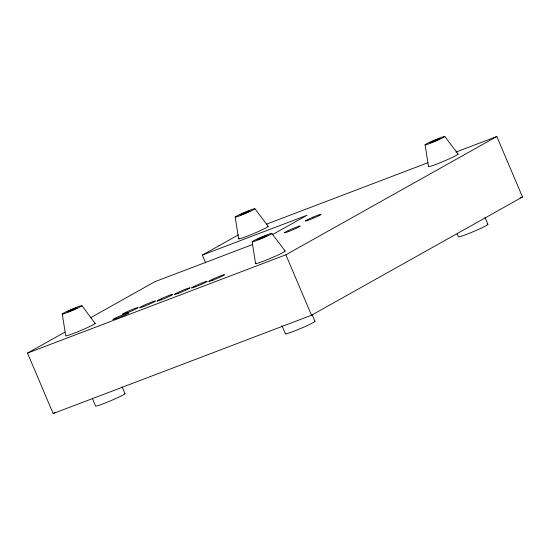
<?xml version="1.0" encoding="UTF-8"?>
<svg xmlns="http://www.w3.org/2000/svg" width="550" height="550" viewBox="0 0 550 550"><rect width="100%" height="100%" fill="white"/><g stroke="black" fill="none" stroke-linecap="round" stroke-linejoin="round"><path stroke-width="0.82" d="M455.916 152.089L496.842 136.517L522.5 196.969L311.527 315.246L53.157 413.552L27.5 353.107L64.955 332.104M90.42 317.831L154.846 281.71L252.367 244.606M205.7 262.934L202.359 255.069L238.473 234.822M272.181 234.788L307.079 215.229L202.359 255.069M27.5 353.107L285.869 254.794L496.842 136.517M53.157 413.552L55.399 412.301M266.558 224.139L427.838 162.772M218.873 245.706L219.464 245.479M520.094 197.883L522.5 196.969M444.812 136.476A10.697 0.688 -23 0 1 430.21 143.316A10.697 0.688 -23 0 1 429.859 142.161A10.697 0.688 -23 0 1 444.812 136.476L458.081 154.048M254.904 208.732A10.697 0.688 -23 0 1 240.302 215.572A10.697 0.688 -23 0 1 239.958 214.424A10.697 0.688 -23 0 1 254.904 208.732L268.18 226.304M271.851 233.441A10.697 0.688 -23 0 1 257.249 240.281A10.697 0.688 -23 0 1 256.905 239.133A10.697 0.688 -23 0 1 271.851 233.441L285.127 251.013M81.95 305.731A10.697 0.688 -23 0 1 67.004 312.675A10.697 0.688 -23 0 1 67.341 311.231A10.697 0.688 -23 0 1 81.95 305.731L95.157 323.421M485.024 217.518L487.912 224.324M457.078 233.833L458.363 236.851A16.053 1.038 -23 0 0 475.365 230.759A16.053 1.038 -23 0 0 487.334 224.276M312.07 314.49L314.957 321.289M285.869 254.794L311.527 315.246M281.875 325.504L285.402 333.822M122.1 386.897L124.988 393.704M92.345 398.365L95.556 405.928A16.053 1.038 -23 0 0 105.146 403.033A16.053 1.038 -23 0 0 122.341 395.368L124.135 394.35A16.053 1.038 -23 0 0 124.843 393.47M62.246 314.022L65.725 335.651A16.053 1.038 -23 0 0 75.316 332.757A16.053 1.038 -23 0 0 92.51 325.091L94.304 324.074A16.053 1.038 -23 0 0 95.012 323.194M425.109 144.829L428.526 166.574A16.053 1.038 -23 0 0 445.534 160.483A16.053 1.038 -23 0 0 457.504 154M252.154 241.794L255.571 263.539M235.201 217.085L238.624 238.831M284.543 250.972A16.053 1.038 -23 0 1 270.648 258.273A16.053 1.038 -23 0 1 255.998 263.072M267.596 226.256A16.053 1.038 -23 0 1 253.701 233.564A16.053 1.038 -23 0 1 239.051 238.363M314.373 321.248A16.053 1.038 -23 0 1 300.479 328.556A16.053 1.038 -23 0 1 285.828 333.348M313.108 217.133L311.073 218.013A8.559 0.55 -23 0 0 305.697 221.031A8.559 0.55 -23 0 0 315.466 217.312A8.559 0.55 -23 0 0 320.843 214.301L320.018 214.507A8.559 0.55 -23 0 0 313.108 217.133M212.85 280.184A8.559 0.55 -23 0 0 224.538 274.711A8.559 0.55 -23 0 0 212.575 279.262A8.559 0.55 -23 0 0 212.85 280.184M195.587 286.749A8.559 0.55 -23 0 0 207.274 281.277A8.559 0.55 -23 0 0 195.312 285.828A8.559 0.55 -23 0 0 195.587 286.749M178.324 293.322A8.559 0.55 -23 0 0 190.004 287.849A8.559 0.55 -23 0 0 178.049 292.401A8.559 0.55 -23 0 0 178.324 293.322M161.061 299.887A8.559 0.55 -23 0 0 172.741 294.415A8.559 0.55 -23 0 0 160.779 298.966A8.559 0.55 -23 0 0 161.061 299.887M143.797 306.46A8.559 0.55 -23 0 0 155.478 300.988A8.559 0.55 -23 0 0 143.516 305.539A8.559 0.55 -23 0 0 143.797 306.46M117.026 318.354A8.559 0.55 -23 0 0 128.714 312.881A8.559 0.55 -23 0 0 116.751 317.433A8.559 0.55 -23 0 0 117.026 318.354M126.534 313.026A8.559 0.55 -23 0 0 138.215 307.553A8.559 0.55 -23 0 0 126.252 312.104A8.559 0.55 -23 0 0 126.534 313.026M288.564 231.516A8.559 0.55 -23 0 0 300.245 226.043A8.559 0.55 -23 0 0 288.282 230.594A8.559 0.55 -23 0 0 288.564 231.516M432.589 141.983A5.349 0.344 -23 0 0 439.89 138.566A5.349 0.344 -23 0 0 432.41 141.405A5.349 0.344 -23 0 0 432.589 141.983M242.681 214.246A5.349 0.344 -23 0 0 249.982 210.822A5.349 0.344 -23 0 0 242.502 213.668A5.349 0.344 -23 0 0 242.681 214.246M259.627 238.954A5.349 0.344 -23 0 0 266.929 235.531A5.349 0.344 -23 0 0 259.456 238.377A5.349 0.344 -23 0 0 259.627 238.954M69.719 311.211A5.349 0.344 -23 0 0 77.021 307.787A5.349 0.344 -23 0 0 69.547 310.633A5.349 0.344 -23 0 0 69.719 311.211"/></g></svg>
